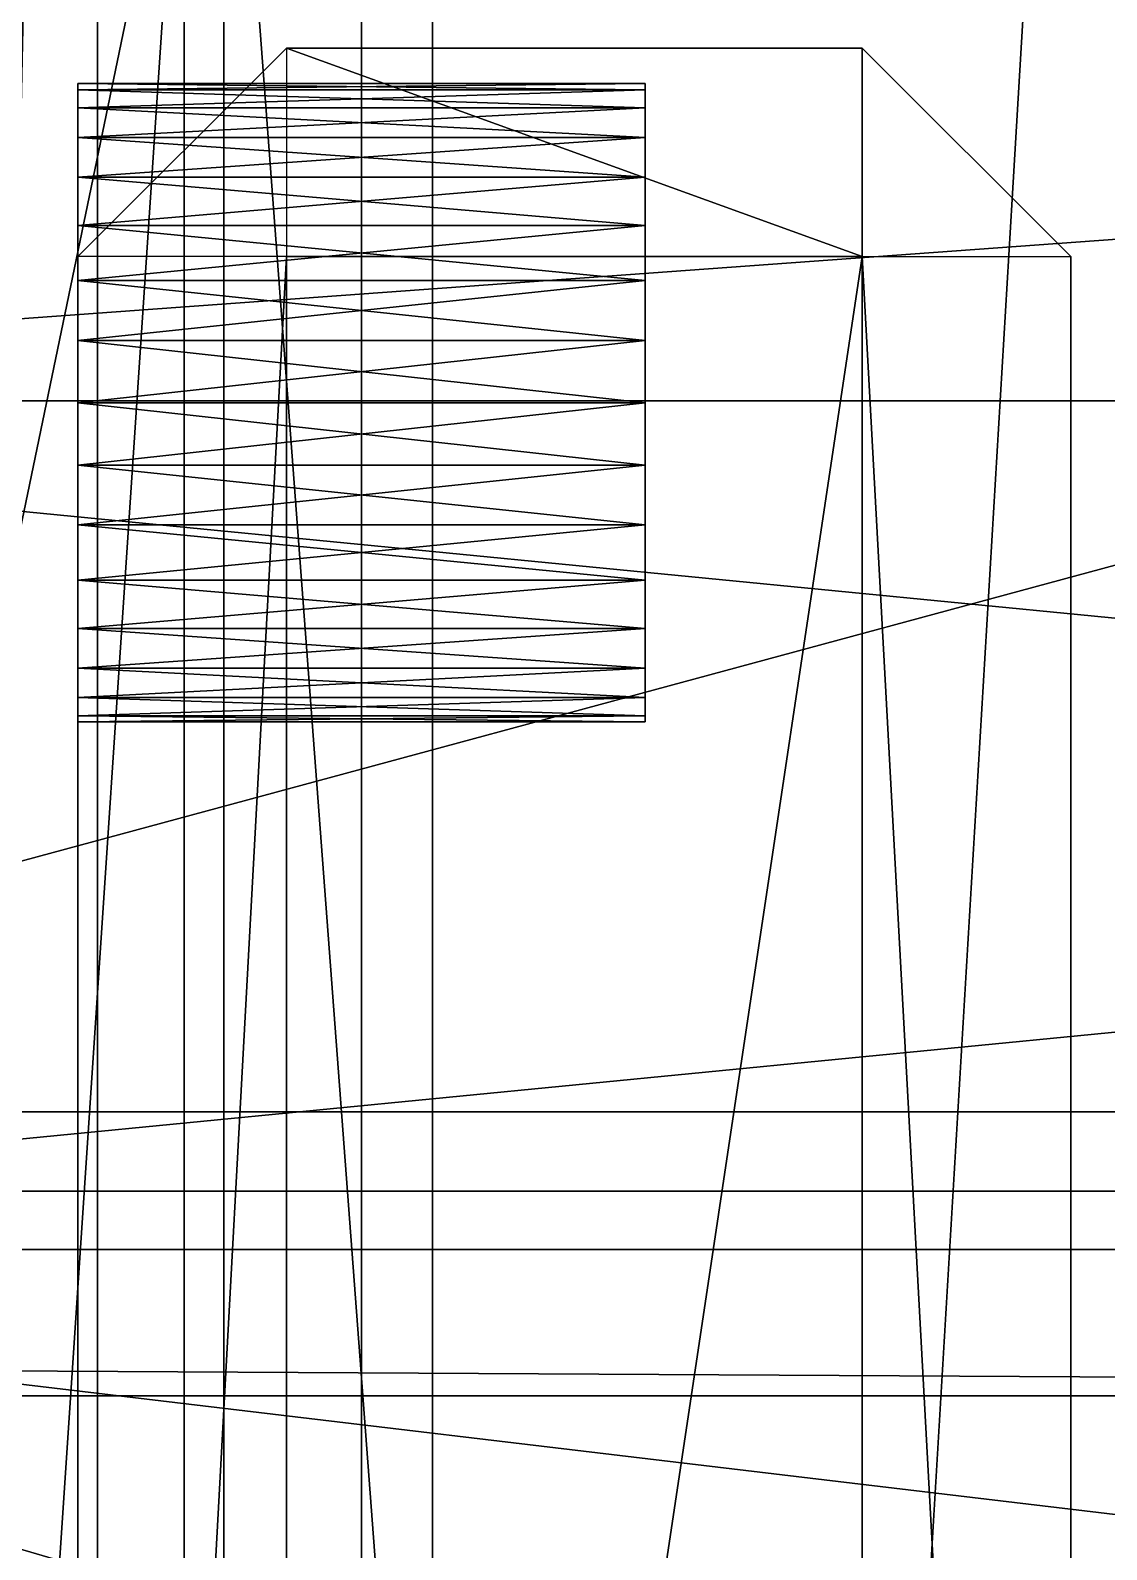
# Model space of a CAD drawing. Header units: millimetres. Extents: x -18 to 4450, y -985 to 970.
# Drawn here: x 3524.66 to 3555.01, y 127.66 to 170.5 of the extents above; entities that cross this region are included whole.
import ezdxf

# ---------------------------------------------------------------- set-up
doc = ezdxf.new("R2010")
doc.units = ezdxf.units.MM
for name, color, linetype in [('body__rear_license_plate', 7, 'CONTINUOUS'), ('body__rear_license_plate_screw_2', 9, 'CONTINUOUS'), ('body__rear_license_plate_screw_4', 9, 'CONTINUOUS'), ('body__rear_license_plate_upper_lamp_right', 9, 'CONTINUOUS'), ('body__rear_spare_tire', 250, 'CONTINUOUS'), ('body__rear_spare_wheel_rim', 9, 'CONTINUOUS'), ('body__spare_wheel_carrier_crossbar', 9, 'CONTINUOUS'), ('hard_top__rear_barn_door_right_subtle_crown', 40, 'CONTINUOUS'), ('hard_top__rear_right_door_pull_handle', 9, 'CONTINUOUS'), ('mechanical_clearance__rear_prop_shaft_clearance_tunnel', 7, 'CONTINUOUS')]:
    doc.layers.add(name, color=color, linetype=linetype)

msp = doc.modelspace()

# ---------------------------------------------------------------- linework, layer by layer
at = {"layer": 'body__rear_license_plate'}
for points in [[(3505.000114, -180.000007, 865.00001), (3529.000044, -180.000007, 865.00001), (3529.000044, 180.000007, 865.00001)], [(3505.000114, -180.000007, 865.00001), (3529.000044, 180.000007, 865.00001), (3505.000114, 180.000007, 865.00001)], [(3505.000114, -180.000007, 694.999993), (3505.000114, 180.000007, 694.999993), (3529.000044, 180.000007, 694.999993)], [(3505.000114, -180.000007, 694.999993), (3529.000044, 180.000007, 694.999993), (3529.000044, -180.000007, 694.999993)], [(3529.000044, -180.000007, 694.999993), (3529.000044, 180.000007, 694.999993), (3529.000044, 180.000007, 865.00001)], [(3529.000044, -180.000007, 694.999993), (3529.000044, 180.000007, 865.00001), (3529.000044, -180.000007, 865.00001)]]:
    msp.add_3dface(points, dxfattribs=at)
at = {"layer": 'body__rear_license_plate_screw_2'}
for points in [[(3526.000023, 169, 769.999981), (3542.000055, 169, 769.999981), (3542.000055, 168.827072, 771.755815)], [(3526.000023, 169, 769.999981), (3542.000055, 168.827072, 771.755815), (3526.000023, 168.827072, 771.755815)], [(3526.000023, 159.999996, 769.999981), (3526.000023, 168.827072, 771.755815), (3526.000023, 169, 769.999981)], [(3526.000023, 168.827072, 768.244207), (3542.000055, 168.827072, 768.244207), (3542.000055, 169, 769.999981)], [(3526.000023, 168.827072, 768.244207), (3542.000055, 169, 769.999981), (3526.000023, 169, 769.999981)], [(3526.000023, 159.999996, 769.999981), (3526.000023, 169, 769.999981), (3526.000023, 168.827072, 768.244207)], [(3526.000023, 168.827072, 771.755815), (3542.000055, 168.827072, 771.755815), (3542.000055, 168.314919, 773.444176)], [(3526.000023, 168.827072, 771.755815), (3542.000055, 168.314919, 773.444176), (3526.000023, 168.314919, 773.444176)], [(3526.000023, 159.999996, 769.999981), (3526.000023, 168.314919, 773.444176), (3526.000023, 168.827072, 771.755815)], [(3526.000023, 168.314919, 766.555846), (3542.000055, 168.314919, 766.555846), (3542.000055, 168.827072, 768.244207)], [(3526.000023, 168.314919, 766.555846), (3542.000055, 168.827072, 768.244207), (3526.000023, 168.827072, 768.244207)], [(3526.000023, 159.999996, 769.999981), (3526.000023, 168.827072, 768.244207), (3526.000023, 168.314919, 766.555846)], [(3542.000055, 159.999996, 769.999981), (3542.000055, 169, 769.999981), (3542.000055, 168.827072, 771.755815)], [(3542.000055, 159.999996, 769.999981), (3542.000055, 168.827072, 768.244207), (3542.000055, 169, 769.999981)], [(3542.000055, 159.999996, 769.999981), (3542.000055, 168.827072, 771.755815), (3542.000055, 168.314919, 773.444176)], [(3542.000055, 159.999996, 769.999981), (3542.000055, 168.314919, 766.555846), (3542.000055, 168.827072, 768.244207)], [(3526.000023, 168.314919, 773.444176), (3542.000055, 168.314919, 773.444176), (3542.000055, 167.483225, 775.000155)], [(3526.000023, 168.314919, 773.444176), (3542.000055, 167.483225, 775.000155), (3526.000023, 167.483225, 775.000155)], [(3526.000023, 159.999996, 769.999981), (3526.000023, 167.483225, 775.000155), (3526.000023, 168.314919, 773.444176)], [(3526.000023, 167.483225, 764.999866), (3542.000055, 167.483225, 764.999866), (3542.000055, 168.314919, 766.555846)], [(3526.000023, 167.483225, 764.999866), (3542.000055, 168.314919, 766.555846), (3526.000023, 168.314919, 766.555846)], [(3526.000023, 159.999996, 769.999981), (3526.000023, 168.314919, 766.555846), (3526.000023, 167.483225, 764.999866)], [(3542.000055, 159.999996, 769.999981), (3542.000055, 168.314919, 773.444176), (3542.000055, 167.483225, 775.000155)], [(3542.000055, 159.999996, 769.999981), (3542.000055, 167.483225, 764.999866), (3542.000055, 168.314919, 766.555846)], [(3526.000023, 167.483225, 775.000155), (3542.000055, 167.483225, 775.000155), (3542.000055, 166.363955, 776.363969)], [(3526.000023, 167.483225, 775.000155), (3542.000055, 166.363955, 776.363969), (3526.000023, 166.363955, 776.363969)], [(3526.000023, 159.999996, 769.999981), (3526.000023, 166.363955, 776.363969), (3526.000023, 167.483225, 775.000155)], [(3526.000023, 166.363955, 763.636053), (3542.000055, 166.363955, 763.636053), (3542.000055, 167.483225, 764.999866)], [(3526.000023, 166.363955, 763.636053), (3542.000055, 167.483225, 764.999866), (3526.000023, 167.483225, 764.999866)], [(3526.000023, 159.999996, 769.999981), (3526.000023, 167.483225, 764.999866), (3526.000023, 166.363955, 763.636053)], [(3542.000055, 159.999996, 769.999981), (3542.000055, 167.483225, 775.000155), (3542.000055, 166.363955, 776.363969)], [(3542.000055, 159.999996, 769.999981), (3542.000055, 166.363955, 763.636053), (3542.000055, 167.483225, 764.999866)], [(3526.000023, 166.363955, 776.363969), (3542.000055, 166.363955, 776.363969), (3542.000055, 165.000126, 777.483225)], [(3526.000023, 166.363955, 776.363969), (3542.000055, 165.000126, 777.483225), (3526.000023, 165.000126, 777.483225)], [(3526.000023, 159.999996, 769.999981), (3526.000023, 165.000126, 777.483225), (3526.000023, 166.363955, 776.363969)], [(3526.000023, 165.000126, 762.516797), (3542.000055, 165.000126, 762.516797), (3542.000055, 166.363955, 763.636053)], [(3526.000023, 165.000126, 762.516797), (3542.000055, 166.363955, 763.636053), (3526.000023, 166.363955, 763.636053)], [(3526.000023, 159.999996, 769.999981), (3526.000023, 166.363955, 763.636053), (3526.000023, 165.000126, 762.516797)], [(3542.000055, 159.999996, 769.999981), (3542.000055, 166.363955, 776.363969), (3542.000055, 165.000126, 777.483225)], [(3542.000055, 159.999996, 769.999981), (3542.000055, 165.000126, 762.516797), (3542.000055, 166.363955, 763.636053)], [(3526.000023, 165.000126, 777.483225), (3542.000055, 165.000126, 777.483225), (3542.000055, 163.444147, 778.314888)], [(3526.000023, 165.000126, 777.483225), (3542.000055, 163.444147, 778.314888), (3526.000023, 163.444147, 778.314888)], [(3526.000023, 159.999996, 769.999981), (3526.000023, 163.444147, 778.314888), (3526.000023, 165.000126, 777.483225)], [(3526.000023, 163.444147, 761.685073), (3542.000055, 163.444147, 761.685073), (3542.000055, 165.000126, 762.516797)], [(3526.000023, 163.444147, 761.685073), (3542.000055, 165.000126, 762.516797), (3526.000023, 165.000126, 762.516797)], [(3526.000023, 159.999996, 769.999981), (3526.000023, 165.000126, 762.516797), (3526.000023, 163.444147, 761.685073)], [(3542.000055, 159.999996, 769.999981), (3542.000055, 165.000126, 777.483225), (3542.000055, 163.444147, 778.314888)], [(3542.000055, 159.999996, 769.999981), (3542.000055, 163.444147, 761.685073), (3542.000055, 165.000126, 762.516797)], [(3526.000023, 163.444147, 778.314888), (3542.000055, 163.444147, 778.314888), (3542.000055, 161.755815, 778.827071)], [(3526.000023, 163.444147, 778.314888), (3542.000055, 161.755815, 778.827071), (3526.000023, 161.755815, 778.827071)], [(3526.000023, 159.999996, 769.999981), (3526.000023, 161.755815, 778.827071), (3526.000023, 163.444147, 778.314888)], [(3526.000023, 161.755815, 761.17295), (3542.000055, 161.755815, 761.17295), (3542.000055, 163.444147, 761.685073)], [(3526.000023, 161.755815, 761.17295), (3542.000055, 163.444147, 761.685073), (3526.000023, 163.444147, 761.685073)], [(3526.000023, 159.999996, 769.999981), (3526.000023, 163.444147, 761.685073), (3526.000023, 161.755815, 761.17295)], [(3542.000055, 159.999996, 769.999981), (3542.000055, 163.444147, 778.314888), (3542.000055, 161.755815, 778.827071)], [(3542.000055, 159.999996, 769.999981), (3542.000055, 161.755815, 761.17295), (3542.000055, 163.444147, 761.685073)], [(3526.000023, 161.755815, 778.827071), (3542.000055, 161.755815, 778.827071), (3542.000055, 159.999996, 778.999984)], [(3526.000023, 161.755815, 778.827071), (3542.000055, 159.999996, 778.999984), (3526.000023, 159.999996, 778.999984)], [(3526.000023, 159.999996, 769.999981), (3526.000023, 159.999996, 778.999984), (3526.000023, 161.755815, 778.827071)], [(3526.000023, 159.999996, 760.999978), (3542.000055, 159.999996, 760.999978), (3542.000055, 161.755815, 761.17295)], [(3526.000023, 159.999996, 760.999978), (3542.000055, 161.755815, 761.17295), (3526.000023, 161.755815, 761.17295)], [(3526.000023, 159.999996, 769.999981), (3526.000023, 161.755815, 761.17295), (3526.000023, 159.999996, 760.999978)], [(3542.000055, 159.999996, 769.999981), (3542.000055, 161.755815, 778.827071), (3542.000055, 159.999996, 778.999984)], [(3542.000055, 159.999996, 769.999981), (3542.000055, 159.999996, 760.999978), (3542.000055, 161.755815, 761.17295)], [(3526.000023, 159.999996, 778.999984), (3542.000055, 159.999996, 778.999984), (3542.000055, 158.244193, 778.827071)], [(3526.000023, 159.999996, 778.999984), (3542.000055, 158.244193, 778.827071), (3526.000023, 158.244193, 778.827071)], [(3526.000023, 159.999996, 769.999981), (3526.000023, 158.244193, 778.827071), (3526.000023, 159.999996, 778.999984)], [(3526.000023, 159.999996, 769.999981), (3526.000023, 156.555846, 778.314888), (3526.000023, 158.244193, 778.827071)], [(3526.000023, 159.999996, 769.999981), (3526.000023, 154.999867, 777.483225), (3526.000023, 156.555846, 778.314888)], [(3526.000023, 159.999996, 769.999981), (3526.000023, 153.636038, 776.363969), (3526.000023, 154.999867, 777.483225)], [(3526.000023, 159.999996, 769.999981), (3526.000023, 152.516767, 775.000155), (3526.000023, 153.636038, 776.363969)], [(3526.000023, 159.999996, 769.999981), (3526.000023, 151.685089, 773.444176), (3526.000023, 152.516767, 775.000155)], [(3526.000023, 159.999996, 769.999981), (3526.000023, 151.172936, 771.755815), (3526.000023, 151.685089, 773.444176)], [(3526.000023, 159.999996, 769.999981), (3526.000023, 150.999993, 769.999981), (3526.000023, 151.172936, 771.755815)], [(3526.000023, 159.999996, 769.999981), (3526.000023, 151.172936, 768.244207), (3526.000023, 150.999993, 769.999981)], [(3526.000023, 159.999996, 769.999981), (3526.000023, 151.685089, 766.555846), (3526.000023, 151.172936, 768.244207)], [(3526.000023, 159.999996, 769.999981), (3526.000023, 152.516767, 764.999866), (3526.000023, 151.685089, 766.555846)], [(3526.000023, 159.999996, 769.999981), (3526.000023, 153.636038, 763.636053), (3526.000023, 152.516767, 764.999866)], [(3526.000023, 159.999996, 769.999981), (3526.000023, 154.999867, 762.516797), (3526.000023, 153.636038, 763.636053)], [(3526.000023, 159.999996, 769.999981), (3526.000023, 156.555846, 761.685073), (3526.000023, 154.999867, 762.516797)], [(3526.000023, 159.999996, 769.999981), (3526.000023, 158.244193, 761.17295), (3526.000023, 156.555846, 761.685073)], [(3526.000023, 158.244193, 761.17295), (3542.000055, 158.244193, 761.17295), (3542.000055, 159.999996, 760.999978)], [(3526.000023, 158.244193, 761.17295), (3542.000055, 159.999996, 760.999978), (3526.000023, 159.999996, 760.999978)], [(3526.000023, 159.999996, 769.999981), (3526.000023, 159.999996, 760.999978), (3526.000023, 158.244193, 761.17295)], [(3542.000055, 159.999996, 769.999981), (3542.000055, 159.999996, 778.999984), (3542.000055, 158.244193, 778.827071)], [(3542.000055, 159.999996, 769.999981), (3542.000055, 158.244193, 778.827071), (3542.000055, 156.555846, 778.314888)], [(3542.000055, 159.999996, 769.999981), (3542.000055, 156.555846, 778.314888), (3542.000055, 154.999867, 777.483225)], [(3542.000055, 159.999996, 769.999981), (3542.000055, 154.999867, 777.483225), (3542.000055, 153.636038, 776.363969)], [(3542.000055, 159.999996, 769.999981), (3542.000055, 153.636038, 776.363969), (3542.000055, 152.516767, 775.000155)], [(3542.000055, 159.999996, 769.999981), (3542.000055, 152.516767, 775.000155), (3542.000055, 151.685089, 773.444176)], [(3542.000055, 159.999996, 769.999981), (3542.000055, 151.685089, 773.444176), (3542.000055, 151.172936, 771.755815)], [(3542.000055, 159.999996, 769.999981), (3542.000055, 151.172936, 771.755815), (3542.000055, 150.999993, 769.999981)], [(3542.000055, 159.999996, 769.999981), (3542.000055, 150.999993, 769.999981), (3542.000055, 151.172936, 768.244207)], [(3542.000055, 159.999996, 769.999981), (3542.000055, 151.172936, 768.244207), (3542.000055, 151.685089, 766.555846)], [(3542.000055, 159.999996, 769.999981), (3542.000055, 151.685089, 766.555846), (3542.000055, 152.516767, 764.999866)], [(3542.000055, 159.999996, 769.999981), (3542.000055, 152.516767, 764.999866), (3542.000055, 153.636038, 763.636053)], [(3542.000055, 159.999996, 769.999981), (3542.000055, 153.636038, 763.636053), (3542.000055, 154.999867, 762.516797)], [(3542.000055, 159.999996, 769.999981), (3542.000055, 154.999867, 762.516797), (3542.000055, 156.555846, 761.685073)], [(3542.000055, 159.999996, 769.999981), (3542.000055, 156.555846, 761.685073), (3542.000055, 158.244193, 761.17295)], [(3542.000055, 159.999996, 769.999981), (3542.000055, 158.244193, 761.17295), (3542.000055, 159.999996, 760.999978)], [(3526.000023, 158.244193, 778.827071), (3542.000055, 158.244193, 778.827071), (3542.000055, 156.555846, 778.314888)], [(3526.000023, 158.244193, 778.827071), (3542.000055, 156.555846, 778.314888), (3526.000023, 156.555846, 778.314888)], [(3526.000023, 156.555846, 761.685073), (3542.000055, 156.555846, 761.685073), (3542.000055, 158.244193, 761.17295)], [(3526.000023, 156.555846, 761.685073), (3542.000055, 158.244193, 761.17295), (3526.000023, 158.244193, 761.17295)], [(3526.000023, 156.555846, 778.314888), (3542.000055, 156.555846, 778.314888), (3542.000055, 154.999867, 777.483225)], [(3526.000023, 156.555846, 778.314888), (3542.000055, 154.999867, 777.483225), (3526.000023, 154.999867, 777.483225)], [(3526.000023, 154.999867, 762.516797), (3542.000055, 154.999867, 762.516797), (3542.000055, 156.555846, 761.685073)], [(3526.000023, 154.999867, 762.516797), (3542.000055, 156.555846, 761.685073), (3526.000023, 156.555846, 761.685073)], [(3526.000023, 154.999867, 777.483225), (3542.000055, 154.999867, 777.483225), (3542.000055, 153.636038, 776.363969)], [(3526.000023, 154.999867, 777.483225), (3542.000055, 153.636038, 776.363969), (3526.000023, 153.636038, 776.363969)], [(3526.000023, 153.636038, 763.636053), (3542.000055, 153.636038, 763.636053), (3542.000055, 154.999867, 762.516797)], [(3526.000023, 153.636038, 763.636053), (3542.000055, 154.999867, 762.516797), (3526.000023, 154.999867, 762.516797)], [(3526.000023, 153.636038, 776.363969), (3542.000055, 153.636038, 776.363969), (3542.000055, 152.516767, 775.000155)], [(3526.000023, 153.636038, 776.363969), (3542.000055, 152.516767, 775.000155), (3526.000023, 152.516767, 775.000155)], [(3526.000023, 152.516767, 764.999866), (3542.000055, 152.516767, 764.999866), (3542.000055, 153.636038, 763.636053)], [(3526.000023, 152.516767, 764.999866), (3542.000055, 153.636038, 763.636053), (3526.000023, 153.636038, 763.636053)], [(3526.000023, 152.516767, 775.000155), (3542.000055, 152.516767, 775.000155), (3542.000055, 151.685089, 773.444176)], [(3526.000023, 152.516767, 775.000155), (3542.000055, 151.685089, 773.444176), (3526.000023, 151.685089, 773.444176)], [(3526.000023, 151.685089, 766.555846), (3542.000055, 151.685089, 766.555846), (3542.000055, 152.516767, 764.999866)], [(3526.000023, 151.685089, 766.555846), (3542.000055, 152.516767, 764.999866), (3526.000023, 152.516767, 764.999866)], [(3526.000023, 151.685089, 773.444176), (3542.000055, 151.685089, 773.444176), (3542.000055, 151.172936, 771.755815)], [(3526.000023, 151.685089, 773.444176), (3542.000055, 151.172936, 771.755815), (3526.000023, 151.172936, 771.755815)], [(3526.000023, 151.172936, 768.244207), (3542.000055, 151.172936, 768.244207), (3542.000055, 151.685089, 766.555846)], [(3526.000023, 151.172936, 768.244207), (3542.000055, 151.685089, 766.555846), (3526.000023, 151.685089, 766.555846)], [(3526.000023, 151.172936, 771.755815), (3542.000055, 151.172936, 771.755815), (3542.000055, 150.999993, 769.999981)], [(3526.000023, 151.172936, 771.755815), (3542.000055, 150.999993, 769.999981), (3526.000023, 150.999993, 769.999981)], [(3526.000023, 150.999993, 769.999981), (3542.000055, 150.999993, 769.999981), (3542.000055, 151.172936, 768.244207)], [(3526.000023, 150.999993, 769.999981), (3542.000055, 151.172936, 768.244207), (3526.000023, 151.172936, 768.244207)]]:
    msp.add_3dface(points, dxfattribs=at)
at = {"layer": 'body__rear_license_plate_screw_4'}
for points in [[(3526.000023, 169, 629.999995), (3542.000055, 169, 629.999995), (3542.000055, 168.827072, 631.755829)], [(3526.000023, 169, 629.999995), (3542.000055, 168.827072, 631.755829), (3526.000023, 168.827072, 631.755829)], [(3526.000023, 159.999996, 629.999995), (3526.000023, 168.827072, 631.755829), (3526.000023, 169, 629.999995)], [(3526.000023, 168.827072, 628.244162), (3542.000055, 168.827072, 628.244162), (3542.000055, 169, 629.999995)], [(3526.000023, 168.827072, 628.244162), (3542.000055, 169, 629.999995), (3526.000023, 169, 629.999995)], [(3526.000023, 159.999996, 629.999995), (3526.000023, 169, 629.999995), (3526.000023, 168.827072, 628.244162)], [(3526.000023, 168.827072, 631.755829), (3542.000055, 168.827072, 631.755829), (3542.000055, 168.314919, 633.44413)], [(3526.000023, 168.827072, 631.755829), (3542.000055, 168.314919, 633.44413), (3526.000023, 168.314919, 633.44413)], [(3526.000023, 159.999996, 629.999995), (3526.000023, 168.314919, 633.44413), (3526.000023, 168.827072, 631.755829)], [(3526.000023, 168.314919, 626.55586), (3542.000055, 168.314919, 626.55586), (3542.000055, 168.827072, 628.244162)], [(3526.000023, 168.314919, 626.55586), (3542.000055, 168.827072, 628.244162), (3526.000023, 168.827072, 628.244162)], [(3526.000023, 159.999996, 629.999995), (3526.000023, 168.827072, 628.244162), (3526.000023, 168.314919, 626.55586)], [(3542.000055, 159.999996, 629.999995), (3542.000055, 169, 629.999995), (3542.000055, 168.827072, 631.755829)], [(3542.000055, 159.999996, 629.999995), (3542.000055, 168.827072, 628.244162), (3542.000055, 169, 629.999995)], [(3542.000055, 159.999996, 629.999995), (3542.000055, 168.827072, 631.755829), (3542.000055, 168.314919, 633.44413)], [(3542.000055, 159.999996, 629.999995), (3542.000055, 168.314919, 626.55586), (3542.000055, 168.827072, 628.244162)], [(3526.000023, 168.314919, 633.44413), (3542.000055, 168.314919, 633.44413), (3542.000055, 167.483225, 635.00011)], [(3526.000023, 168.314919, 633.44413), (3542.000055, 167.483225, 635.00011), (3526.000023, 167.483225, 635.00011)], [(3526.000023, 159.999996, 629.999995), (3526.000023, 167.483225, 635.00011), (3526.000023, 168.314919, 633.44413)], [(3526.000023, 167.483225, 624.999881), (3542.000055, 167.483225, 624.999881), (3542.000055, 168.314919, 626.55586)], [(3526.000023, 167.483225, 624.999881), (3542.000055, 168.314919, 626.55586), (3526.000023, 168.314919, 626.55586)], [(3526.000023, 159.999996, 629.999995), (3526.000023, 168.314919, 626.55586), (3526.000023, 167.483225, 624.999881)], [(3542.000055, 159.999996, 629.999995), (3542.000055, 168.314919, 633.44413), (3542.000055, 167.483225, 635.00011)], [(3542.000055, 159.999996, 629.999995), (3542.000055, 167.483225, 624.999881), (3542.000055, 168.314919, 626.55586)], [(3526.000023, 167.483225, 635.00011), (3542.000055, 167.483225, 635.00011), (3542.000055, 166.363955, 636.363983)], [(3526.000023, 167.483225, 635.00011), (3542.000055, 166.363955, 636.363983), (3526.000023, 166.363955, 636.363983)], [(3526.000023, 159.999996, 629.999995), (3526.000023, 166.363955, 636.363983), (3526.000023, 167.483225, 635.00011)], [(3526.000023, 166.363955, 623.636067), (3542.000055, 166.363955, 623.636067), (3542.000055, 167.483225, 624.999881)], [(3526.000023, 166.363955, 623.636067), (3542.000055, 167.483225, 624.999881), (3526.000023, 167.483225, 624.999881)], [(3526.000023, 159.999996, 629.999995), (3526.000023, 167.483225, 624.999881), (3526.000023, 166.363955, 623.636067)], [(3542.000055, 159.999996, 629.999995), (3542.000055, 167.483225, 635.00011), (3542.000055, 166.363955, 636.363983)], [(3542.000055, 159.999996, 629.999995), (3542.000055, 166.363955, 623.636067), (3542.000055, 167.483225, 624.999881)], [(3526.000023, 166.363955, 636.363983), (3542.000055, 166.363955, 636.363983), (3542.000055, 165.000126, 637.483239)], [(3526.000023, 166.363955, 636.363983), (3542.000055, 165.000126, 637.483239), (3526.000023, 165.000126, 637.483239)], [(3526.000023, 159.999996, 629.999995), (3526.000023, 165.000126, 637.483239), (3526.000023, 166.363955, 636.363983)], [(3526.000023, 165.000126, 622.516751), (3542.000055, 165.000126, 622.516751), (3542.000055, 166.363955, 623.636067)], [(3526.000023, 165.000126, 622.516751), (3542.000055, 166.363955, 623.636067), (3526.000023, 166.363955, 623.636067)], [(3526.000023, 159.999996, 629.999995), (3526.000023, 166.363955, 623.636067), (3526.000023, 165.000126, 622.516751)], [(3542.000055, 159.999996, 629.999995), (3542.000055, 166.363955, 636.363983), (3542.000055, 165.000126, 637.483239)], [(3542.000055, 159.999996, 629.999995), (3542.000055, 165.000126, 622.516751), (3542.000055, 166.363955, 623.636067)], [(3526.000023, 165.000126, 637.483239), (3542.000055, 165.000126, 637.483239), (3542.000055, 163.444147, 638.314903)], [(3526.000023, 165.000126, 637.483239), (3542.000055, 163.444147, 638.314903), (3526.000023, 163.444147, 638.314903)], [(3526.000023, 159.999996, 629.999995), (3526.000023, 163.444147, 638.314903), (3526.000023, 165.000126, 637.483239)], [(3526.000023, 163.444147, 621.685088), (3542.000055, 163.444147, 621.685088), (3542.000055, 165.000126, 622.516751)], [(3526.000023, 163.444147, 621.685088), (3542.000055, 165.000126, 622.516751), (3526.000023, 165.000126, 622.516751)], [(3526.000023, 159.999996, 629.999995), (3526.000023, 165.000126, 622.516751), (3526.000023, 163.444147, 621.685088)], [(3542.000055, 159.999996, 629.999995), (3542.000055, 165.000126, 637.483239), (3542.000055, 163.444147, 638.314903)], [(3542.000055, 159.999996, 629.999995), (3542.000055, 163.444147, 621.685088), (3542.000055, 165.000126, 622.516751)], [(3526.000023, 163.444147, 638.314903), (3542.000055, 163.444147, 638.314903), (3542.000055, 161.755815, 638.827085)], [(3526.000023, 163.444147, 638.314903), (3542.000055, 161.755815, 638.827085), (3526.000023, 161.755815, 638.827085)], [(3526.000023, 159.999996, 629.999995), (3526.000023, 161.755815, 638.827085), (3526.000023, 163.444147, 638.314903)], [(3526.000023, 161.755815, 621.172905), (3542.000055, 161.755815, 621.172905), (3542.000055, 163.444147, 621.685088)], [(3526.000023, 161.755815, 621.172905), (3542.000055, 163.444147, 621.685088), (3526.000023, 163.444147, 621.685088)], [(3526.000023, 159.999996, 629.999995), (3526.000023, 163.444147, 621.685088), (3526.000023, 161.755815, 621.172905)], [(3542.000055, 159.999996, 629.999995), (3542.000055, 163.444147, 638.314903), (3542.000055, 161.755815, 638.827085)], [(3542.000055, 159.999996, 629.999995), (3542.000055, 161.755815, 621.172905), (3542.000055, 163.444147, 621.685088)], [(3526.000023, 161.755815, 638.827085), (3542.000055, 161.755815, 638.827085), (3542.000055, 159.999996, 638.999999)], [(3526.000023, 161.755815, 638.827085), (3542.000055, 159.999996, 638.999999), (3526.000023, 159.999996, 638.999999)], [(3526.000023, 159.999996, 629.999995), (3526.000023, 159.999996, 638.999999), (3526.000023, 161.755815, 638.827085)], [(3526.000023, 159.999996, 620.999992), (3542.000055, 159.999996, 620.999992), (3542.000055, 161.755815, 621.172905)], [(3526.000023, 159.999996, 620.999992), (3542.000055, 161.755815, 621.172905), (3526.000023, 161.755815, 621.172905)], [(3526.000023, 159.999996, 629.999995), (3526.000023, 161.755815, 621.172905), (3526.000023, 159.999996, 620.999992)], [(3542.000055, 159.999996, 629.999995), (3542.000055, 161.755815, 638.827085), (3542.000055, 159.999996, 638.999999)], [(3542.000055, 159.999996, 629.999995), (3542.000055, 159.999996, 620.999992), (3542.000055, 161.755815, 621.172905)], [(3526.000023, 159.999996, 638.999999), (3542.000055, 159.999996, 638.999999), (3542.000055, 158.244193, 638.827085)], [(3526.000023, 159.999996, 638.999999), (3542.000055, 158.244193, 638.827085), (3526.000023, 158.244193, 638.827085)], [(3526.000023, 159.999996, 629.999995), (3526.000023, 158.244193, 638.827085), (3526.000023, 159.999996, 638.999999)], [(3526.000023, 159.999996, 629.999995), (3526.000023, 156.555846, 638.314903), (3526.000023, 158.244193, 638.827085)], [(3526.000023, 159.999996, 629.999995), (3526.000023, 154.999867, 637.483239), (3526.000023, 156.555846, 638.314903)], [(3526.000023, 159.999996, 629.999995), (3526.000023, 153.636038, 636.363983), (3526.000023, 154.999867, 637.483239)], [(3526.000023, 159.999996, 629.999995), (3526.000023, 152.516767, 635.00011), (3526.000023, 153.636038, 636.363983)], [(3526.000023, 159.999996, 629.999995), (3526.000023, 151.685089, 633.44413), (3526.000023, 152.516767, 635.00011)], [(3526.000023, 159.999996, 629.999995), (3526.000023, 151.172936, 631.755829), (3526.000023, 151.685089, 633.44413)], [(3526.000023, 159.999996, 629.999995), (3526.000023, 150.999993, 629.999995), (3526.000023, 151.172936, 631.755829)], [(3526.000023, 159.999996, 629.999995), (3526.000023, 151.172936, 628.244162), (3526.000023, 150.999993, 629.999995)], [(3526.000023, 159.999996, 629.999995), (3526.000023, 151.685089, 626.55586), (3526.000023, 151.172936, 628.244162)], [(3526.000023, 159.999996, 629.999995), (3526.000023, 152.516767, 624.999881), (3526.000023, 151.685089, 626.55586)], [(3526.000023, 159.999996, 629.999995), (3526.000023, 153.636038, 623.636067), (3526.000023, 152.516767, 624.999881)], [(3526.000023, 159.999996, 629.999995), (3526.000023, 154.999867, 622.516751), (3526.000023, 153.636038, 623.636067)], [(3526.000023, 159.999996, 629.999995), (3526.000023, 156.555846, 621.685088), (3526.000023, 154.999867, 622.516751)], [(3526.000023, 159.999996, 629.999995), (3526.000023, 158.244193, 621.172905), (3526.000023, 156.555846, 621.685088)], [(3526.000023, 158.244193, 621.172905), (3542.000055, 158.244193, 621.172905), (3542.000055, 159.999996, 620.999992)], [(3526.000023, 158.244193, 621.172905), (3542.000055, 159.999996, 620.999992), (3526.000023, 159.999996, 620.999992)], [(3526.000023, 159.999996, 629.999995), (3526.000023, 159.999996, 620.999992), (3526.000023, 158.244193, 621.172905)], [(3542.000055, 159.999996, 629.999995), (3542.000055, 159.999996, 638.999999), (3542.000055, 158.244193, 638.827085)], [(3542.000055, 159.999996, 629.999995), (3542.000055, 158.244193, 638.827085), (3542.000055, 156.555846, 638.314903)], [(3542.000055, 159.999996, 629.999995), (3542.000055, 156.555846, 638.314903), (3542.000055, 154.999867, 637.483239)], [(3542.000055, 159.999996, 629.999995), (3542.000055, 154.999867, 637.483239), (3542.000055, 153.636038, 636.363983)], [(3542.000055, 159.999996, 629.999995), (3542.000055, 153.636038, 636.363983), (3542.000055, 152.516767, 635.00011)], [(3542.000055, 159.999996, 629.999995), (3542.000055, 152.516767, 635.00011), (3542.000055, 151.685089, 633.44413)], [(3542.000055, 159.999996, 629.999995), (3542.000055, 151.685089, 633.44413), (3542.000055, 151.172936, 631.755829)], [(3542.000055, 159.999996, 629.999995), (3542.000055, 151.172936, 631.755829), (3542.000055, 150.999993, 629.999995)], [(3542.000055, 159.999996, 629.999995), (3542.000055, 150.999993, 629.999995), (3542.000055, 151.172936, 628.244162)], [(3542.000055, 159.999996, 629.999995), (3542.000055, 151.172936, 628.244162), (3542.000055, 151.685089, 626.55586)], [(3542.000055, 159.999996, 629.999995), (3542.000055, 151.685089, 626.55586), (3542.000055, 152.516767, 624.999881)], [(3542.000055, 159.999996, 629.999995), (3542.000055, 152.516767, 624.999881), (3542.000055, 153.636038, 623.636067)], [(3542.000055, 159.999996, 629.999995), (3542.000055, 153.636038, 623.636067), (3542.000055, 154.999867, 622.516751)], [(3542.000055, 159.999996, 629.999995), (3542.000055, 154.999867, 622.516751), (3542.000055, 156.555846, 621.685088)], [(3542.000055, 159.999996, 629.999995), (3542.000055, 156.555846, 621.685088), (3542.000055, 158.244193, 621.172905)], [(3542.000055, 159.999996, 629.999995), (3542.000055, 158.244193, 621.172905), (3542.000055, 159.999996, 620.999992)], [(3526.000023, 158.244193, 638.827085), (3542.000055, 158.244193, 638.827085), (3542.000055, 156.555846, 638.314903)], [(3526.000023, 158.244193, 638.827085), (3542.000055, 156.555846, 638.314903), (3526.000023, 156.555846, 638.314903)], [(3526.000023, 156.555846, 621.685088), (3542.000055, 156.555846, 621.685088), (3542.000055, 158.244193, 621.172905)], [(3526.000023, 156.555846, 621.685088), (3542.000055, 158.244193, 621.172905), (3526.000023, 158.244193, 621.172905)], [(3526.000023, 156.555846, 638.314903), (3542.000055, 156.555846, 638.314903), (3542.000055, 154.999867, 637.483239)], [(3526.000023, 156.555846, 638.314903), (3542.000055, 154.999867, 637.483239), (3526.000023, 154.999867, 637.483239)], [(3526.000023, 154.999867, 622.516751), (3542.000055, 154.999867, 622.516751), (3542.000055, 156.555846, 621.685088)], [(3526.000023, 154.999867, 622.516751), (3542.000055, 156.555846, 621.685088), (3526.000023, 156.555846, 621.685088)], [(3526.000023, 154.999867, 637.483239), (3542.000055, 154.999867, 637.483239), (3542.000055, 153.636038, 636.363983)], [(3526.000023, 154.999867, 637.483239), (3542.000055, 153.636038, 636.363983), (3526.000023, 153.636038, 636.363983)], [(3526.000023, 153.636038, 623.636067), (3542.000055, 153.636038, 623.636067), (3542.000055, 154.999867, 622.516751)], [(3526.000023, 153.636038, 623.636067), (3542.000055, 154.999867, 622.516751), (3526.000023, 154.999867, 622.516751)], [(3526.000023, 153.636038, 636.363983), (3542.000055, 153.636038, 636.363983), (3542.000055, 152.516767, 635.00011)], [(3526.000023, 153.636038, 636.363983), (3542.000055, 152.516767, 635.00011), (3526.000023, 152.516767, 635.00011)], [(3526.000023, 152.516767, 624.999881), (3542.000055, 152.516767, 624.999881), (3542.000055, 153.636038, 623.636067)], [(3526.000023, 152.516767, 624.999881), (3542.000055, 153.636038, 623.636067), (3526.000023, 153.636038, 623.636067)], [(3526.000023, 152.516767, 635.00011), (3542.000055, 152.516767, 635.00011), (3542.000055, 151.685089, 633.44413)], [(3526.000023, 152.516767, 635.00011), (3542.000055, 151.685089, 633.44413), (3526.000023, 151.685089, 633.44413)], [(3526.000023, 151.685089, 626.55586), (3542.000055, 151.685089, 626.55586), (3542.000055, 152.516767, 624.999881)], [(3526.000023, 151.685089, 626.55586), (3542.000055, 152.516767, 624.999881), (3526.000023, 152.516767, 624.999881)], [(3526.000023, 151.685089, 633.44413), (3542.000055, 151.685089, 633.44413), (3542.000055, 151.172936, 631.755829)], [(3526.000023, 151.685089, 633.44413), (3542.000055, 151.172936, 631.755829), (3526.000023, 151.172936, 631.755829)], [(3526.000023, 151.172936, 628.244162), (3542.000055, 151.172936, 628.244162), (3542.000055, 151.685089, 626.55586)], [(3526.000023, 151.172936, 628.244162), (3542.000055, 151.685089, 626.55586), (3526.000023, 151.685089, 626.55586)], [(3526.000023, 151.172936, 631.755829), (3542.000055, 151.172936, 631.755829), (3542.000055, 150.999993, 629.999995)], [(3526.000023, 151.172936, 631.755829), (3542.000055, 150.999993, 629.999995), (3526.000023, 150.999993, 629.999995)], [(3526.000023, 150.999993, 629.999995), (3542.000055, 150.999993, 629.999995), (3542.000055, 151.172936, 628.244162)], [(3526.000023, 150.999993, 629.999995), (3542.000055, 151.172936, 628.244162), (3526.000023, 151.172936, 628.244162)]]:
    msp.add_3dface(points, dxfattribs=at)
at = {"layer": 'body__rear_license_plate_upper_lamp_right'}
for points in [[(3513.880014, 105.88, 843.999982), (3530.119896, 105.88, 843.999982), (3530.119896, 184.119999, 843.999982)], [(3513.880014, 105.88, 843.999982), (3530.119896, 184.119999, 843.999982), (3513.880014, 184.119999, 843.999982)], [(3513.880014, 105.88, 810.000002), (3513.880014, 184.119999, 810.000002), (3530.119896, 184.119999, 810.000002)], [(3513.880014, 105.88, 810.000002), (3530.119896, 184.119999, 810.000002), (3530.119896, 105.88, 810.000002)], [(3536.000013, 105.88, 815.880001), (3530.119896, 105.88, 810.000002), (3530.119896, 184.119999, 810.000002)], [(3536.000013, 105.88, 815.880001), (3530.119896, 184.119999, 810.000002), (3536.000013, 184.119999, 815.880001)], [(3536.000013, 105.88, 838.119984), (3530.119896, 105.88, 843.999982), (3530.119896, 184.119999, 843.999982)], [(3536.000013, 105.88, 838.119984), (3530.119896, 184.119999, 843.999982), (3536.000013, 184.119999, 838.119984)], [(3536.000013, 105.88, 815.880001), (3536.000013, 184.119999, 815.880001), (3536.000013, 184.119999, 838.119984)], [(3536.000013, 105.88, 815.880001), (3536.000013, 184.119999, 838.119984), (3536.000013, 105.88, 838.119984)]]:
    msp.add_3dface(points, dxfattribs=at)
at = {"layer": 'body__rear_spare_tire'}
for points in [[(3490.00001, 200.005278, 1319.329023), (3720.000029, 200.005278, 1319.329023), (3720.000029, 137.766033, 1352.596641)], [(3490.00001, 200.005278, 1319.329023), (3720.000029, 137.766033, 1352.596641), (3490.00001, 137.766033, 1352.596641)], [(3490.00001, 137.766033, 687.403381), (3720.000029, 137.766033, 687.403381), (3720.000029, 200.005278, 720.670938)], [(3490.00001, 137.766033, 687.403381), (3720.000029, 200.005278, 720.670938), (3490.00001, 200.005278, 720.670938)], [(3490.00001, 137.766033, 1352.596641), (3720.000029, 137.766033, 1352.596641), (3720.000029, 70.232518, 1373.082757)], [(3490.00001, 137.766033, 1352.596641), (3720.000029, 70.232518, 1373.082757), (3490.00001, 70.232518, 1373.082757)], [(3490.00001, 70.232518, 666.917324), (3720.000029, 70.232518, 666.917324), (3720.000029, 137.766033, 687.403381)], [(3490.00001, 70.232518, 666.917324), (3720.000029, 137.766033, 687.403381), (3490.00001, 137.766033, 687.403381)]]:
    msp.add_3dface(points, dxfattribs=at)
at = {"layer": 'body__rear_spare_wheel_rim'}
for points in [[(3492.500067, 177.846804, 1093.666553), (3737.499952, 177.846804, 1093.666553), (3737.499952, 160.057902, 1126.947284)], [(3492.500067, 177.846804, 1093.666553), (3737.499952, 160.057902, 1126.947284), (3492.500067, 160.057902, 1126.947284)], [(3492.500067, 160.057902, 913.052738), (3737.499952, 160.057902, 913.052738), (3737.499952, 177.846804, 946.333468)], [(3492.500067, 160.057902, 913.052738), (3737.499952, 177.846804, 946.333468), (3492.500067, 177.846804, 946.333468)], [(3492.500067, 160.057902, 1126.947284), (3737.499952, 160.057902, 1126.947284), (3737.499952, 136.118054, 1156.118035)], [(3492.500067, 160.057902, 1126.947284), (3737.499952, 136.118054, 1156.118035), (3492.500067, 136.118054, 1156.118035)], [(3492.500067, 136.118054, 883.881927), (3737.499952, 136.118054, 883.881927), (3737.499952, 160.057902, 913.052738)], [(3492.500067, 136.118054, 883.881927), (3737.499952, 160.057902, 913.052738), (3492.500067, 160.057902, 913.052738)], [(3492.500067, 136.118054, 1156.118035), (3737.499952, 136.118054, 1156.118035), (3737.499952, 106.947273, 1180.057883)], [(3492.500067, 136.118054, 1156.118035), (3737.499952, 106.947273, 1180.057883), (3492.500067, 106.947273, 1180.057883)], [(3492.500067, 106.947273, 859.942079), (3737.499952, 106.947273, 859.942079), (3737.499952, 136.118054, 883.881927)], [(3492.500067, 106.947273, 859.942079), (3737.499952, 136.118054, 883.881927), (3492.500067, 136.118054, 883.881927)]]:
    msp.add_3dface(points, dxfattribs=at)
at = {"layer": 'body__spare_wheel_carrier_crossbar'}
for points in [[(3515.000105, -268.449992, 1026.550055), (3526.550055, -268.449992, 1014.999986), (3526.550055, 268.449992, 1014.999986)], [(3515.000105, -268.449992, 1026.550055), (3526.550055, 268.449992, 1014.999986), (3515.000105, 268.449992, 1026.550055)], [(3515.000105, -268.449992, 1058.449984), (3526.550055, -268.449992, 1070.000052), (3526.550055, 268.449992, 1070.000052)], [(3515.000105, -268.449992, 1058.449984), (3526.550055, 268.449992, 1070.000052), (3515.000105, 268.449992, 1058.449984)], [(3526.550055, -268.449992, 1070.000052), (3558.449984, -268.449992, 1070.000052), (3558.449984, 268.449992, 1070.000052)], [(3526.550055, -268.449992, 1070.000052), (3558.449984, 268.449992, 1070.000052), (3526.550055, 268.449992, 1070.000052)], [(3526.550055, -268.449992, 1014.999986), (3526.550055, 268.449992, 1014.999986), (3558.449984, 268.449992, 1014.999986)], [(3526.550055, -268.449992, 1014.999986), (3558.449984, 268.449992, 1014.999986), (3558.449984, -268.449992, 1014.999986)]]:
    msp.add_3dface(points, dxfattribs=at)
at = {"layer": 'hard_top__rear_barn_door_right_subtle_crown'}
for points in [[(3483.999968, 17.999999, 920.000017), (3533.99992, 17.999999, 924.000025), (3533.99992, 354.000002, 941.999972)], [(3483.999968, 17.999999, 920.000017), (3533.99992, 354.000002, 941.999972), (3483.999968, 354.000002, 938.000023)], [(3483.999968, 17.999999, 903.999984), (3483.999968, 354.000002, 921.999991), (3533.99992, 354.000002, 925.999999)], [(3483.999968, 17.999999, 903.999984), (3533.99992, 354.000002, 925.999999), (3533.99992, 17.999999, 907.999992)], [(3533.99992, 17.999999, 924.000025), (3533.99992, 17.999999, 907.999992), (3533.99992, 354.000002, 925.999999)], [(3533.99992, 17.999999, 924.000025), (3533.99992, 354.000002, 925.999999), (3533.99992, 354.000002, 941.999972)]]:
    msp.add_3dface(points, dxfattribs=at)
at = {"layer": 'hard_top__rear_right_door_pull_handle'}
for points in [[(3526.000023, 164.120004, 1210.880041), (3531.879902, 170.000002, 1210.880041), (3531.879902, 170.000002, 1243.119955)], [(3526.000023, 164.120004, 1210.880041), (3531.879902, 170.000002, 1243.119955), (3526.000023, 164.120004, 1243.119955)], [(3526.000023, 164.120004, 1210.880041), (3531.879902, 170.000002, 1210.880041), (3531.879902, 164.120004, 1205.000043)], [(3526.000023, 164.120004, 1243.119955), (3531.879902, 170.000002, 1243.119955), (3531.879902, 164.120004, 1248.999953)], [(3531.879902, 170.000002, 1210.880041), (3531.879902, 170.000002, 1243.119955), (3548.120022, 170.000002, 1243.119955)], [(3531.879902, 170.000002, 1210.880041), (3548.120022, 170.000002, 1243.119955), (3548.120022, 170.000002, 1210.880041)], [(3531.879902, 170.000002, 1210.880041), (3531.879902, 164.120004, 1205.000043), (3548.120022, 164.120004, 1205.000043)], [(3531.879902, 170.000002, 1210.880041), (3548.120022, 164.120004, 1205.000043), (3548.120022, 170.000002, 1210.880041)], [(3531.879902, 170.000002, 1243.119955), (3531.879902, 164.120004, 1248.999953), (3548.120022, 164.120004, 1248.999953)], [(3531.879902, 170.000002, 1243.119955), (3548.120022, 164.120004, 1248.999953), (3548.120022, 170.000002, 1243.119955)], [(3553.999901, 164.120004, 1210.880041), (3548.120022, 170.000002, 1210.880041), (3548.120022, 170.000002, 1243.119955)], [(3553.999901, 164.120004, 1210.880041), (3548.120022, 170.000002, 1243.119955), (3553.999901, 164.120004, 1243.119955)], [(3553.999901, 164.120004, 1210.880041), (3548.120022, 170.000002, 1210.880041), (3548.120022, 164.120004, 1205.000043)], [(3553.999901, 164.120004, 1243.119955), (3548.120022, 170.000002, 1243.119955), (3548.120022, 164.120004, 1248.999953)], [(3526.000023, 55.879999, 1210.880041), (3526.000023, 55.879999, 1243.119955), (3526.000023, 164.120004, 1243.119955)], [(3526.000023, 55.879999, 1210.880041), (3526.000023, 164.120004, 1243.119955), (3526.000023, 164.120004, 1210.880041)], [(3526.000023, 55.879999, 1210.880041), (3531.879902, 55.879999, 1205.000043), (3531.879902, 164.120004, 1205.000043)], [(3526.000023, 55.879999, 1210.880041), (3531.879902, 164.120004, 1205.000043), (3526.000023, 164.120004, 1210.880041)], [(3526.000023, 55.879999, 1243.119955), (3531.879902, 55.879999, 1248.999953), (3531.879902, 164.120004, 1248.999953)], [(3526.000023, 55.879999, 1243.119955), (3531.879902, 164.120004, 1248.999953), (3526.000023, 164.120004, 1243.119955)], [(3531.879902, 55.879999, 1248.999953), (3548.120022, 55.879999, 1248.999953), (3548.120022, 164.120004, 1248.999953)], [(3531.879902, 55.879999, 1248.999953), (3548.120022, 164.120004, 1248.999953), (3531.879902, 164.120004, 1248.999953)], [(3531.879902, 55.879999, 1205.000043), (3531.879902, 164.120004, 1205.000043), (3548.120022, 164.120004, 1205.000043)], [(3531.879902, 55.879999, 1205.000043), (3548.120022, 164.120004, 1205.000043), (3548.120022, 55.879999, 1205.000043)], [(3553.999901, 55.879999, 1210.880041), (3548.120022, 55.879999, 1205.000043), (3548.120022, 164.120004, 1205.000043)], [(3553.999901, 55.879999, 1210.880041), (3548.120022, 164.120004, 1205.000043), (3553.999901, 164.120004, 1210.880041)], [(3553.999901, 55.879999, 1243.119955), (3548.120022, 55.879999, 1248.999953), (3548.120022, 164.120004, 1248.999953)], [(3553.999901, 55.879999, 1243.119955), (3548.120022, 164.120004, 1248.999953), (3553.999901, 164.120004, 1243.119955)], [(3553.999901, 55.879999, 1210.880041), (3553.999901, 164.120004, 1210.880041), (3553.999901, 164.120004, 1243.119955)], [(3553.999901, 55.879999, 1210.880041), (3553.999901, 164.120004, 1243.119955), (3553.999901, 55.879999, 1243.119955)]]:
    msp.add_3dface(points, dxfattribs=at)
at = {"layer": 'mechanical_clearance__rear_prop_shaft_clearance_tunnel'}
for points in [[(2187.999964, 140.000001, 446.00001), (2187.999964, 140.000001, 649.999976), (3651.99995, 140.000001, 649.999976)], [(2187.999964, 140.000001, 446.00001), (3651.99995, 140.000001, 649.999976), (3651.99995, 140.000001, 446.00001)], [(2187.999964, 140.000001, 446.00001), (2187.999964, 131.999999, 437.999994), (3651.99995, 131.999999, 437.999994)], [(2187.999964, 140.000001, 446.00001), (3651.99995, 131.999999, 437.999994), (3651.99995, 140.000001, 446.00001)], [(2187.999964, 140.000001, 649.999976), (2187.999964, 131.999999, 657.999992), (3651.99995, 131.999999, 657.999992)], [(2187.999964, 140.000001, 649.999976), (3651.99995, 131.999999, 657.999992), (3651.99995, 140.000001, 649.999976)], [(2187.999964, -131.999999, 657.999992), (3651.99995, -131.999999, 657.999992), (3651.99995, 131.999999, 657.999992)], [(2187.999964, -131.999999, 657.999992), (3651.99995, 131.999999, 657.999992), (2187.999964, 131.999999, 657.999992)], [(2187.999964, -131.999999, 437.999994), (2187.999964, 131.999999, 437.999994), (3651.99995, 131.999999, 437.999994)], [(2187.999964, -131.999999, 437.999994), (3651.99995, 131.999999, 437.999994), (3651.99995, -131.999999, 437.999994)]]:
    msp.add_3dface(points, dxfattribs=at)

doc.saveas('drawing.dxf')
